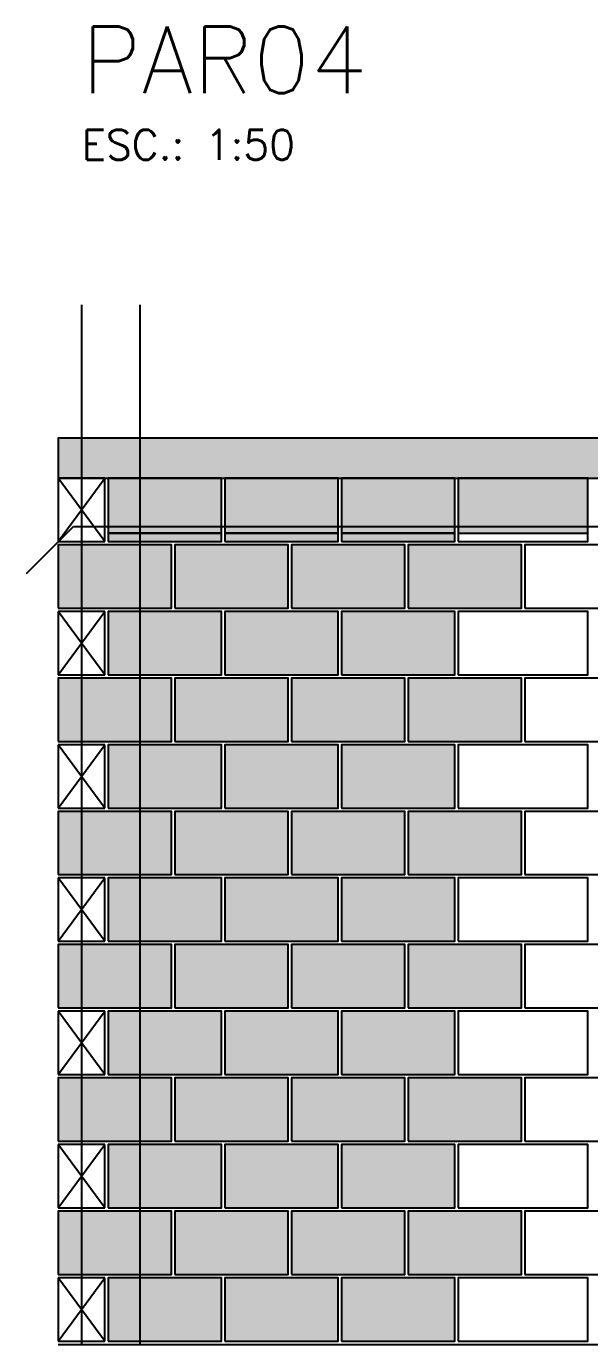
# Model space of a CAD drawing. Extents: x -1.9 to 86, y -1.6 to 61.
# Drawn here: x 55.13 to 58.51, y 28.27 to 36.18 of the extents above; entities that cross this region are included whole.
import ezdxf

# ---------------------------------------------------------------- set-up
doc = ezdxf.new("R2010")
doc.units = 0
doc.header["$MEASUREMENT"] = 0
for name, color, linetype in [('PENA_01', 1, 'CONTINUOUS'), ('PENA_02', 2, 'CONTINUOUS'), ('PENA_03', 3, 'CONTINUOUS'), ('PENA_05', 5, 'CONTINUOUS'), ('PENA_06', 6, 'CONTINUOUS'), ('PENA_09', 254, 'CONTINUOUS'), ('PENA_11', 252, 'CONTINUOUS'), ('PENA_21', 100, 'CONTINUOUS')]:
    doc.layers.add(name, color=color, linetype=linetype)
doc.styles.get("Standard").update_dxf_attribs({"font": 'ROMANS.SHX'})

msp = doc.modelspace()

# ---------------------------------------------------------------- linework, layer by layer
at = {"layer": 'PENA_01', "linetype": 'Continuous'}
for p, q in [((55.6241, 33.1403), (56.3041, 33.1403)), ((56.3241, 33.1403), (57.0041, 33.1403)), ((57.0241, 33.1403), (57.7041, 33.1403)), ((57.7241, 33.1403), (58.5041, 33.1403))]:
    msp.add_line(p, q, dxfattribs=at)
at = {"layer": 'PENA_02', "linetype": 'Continuous'}
for p, q in [((55.6041, 33.4703), (55.3241, 33.4703)), ((55.3241, 33.4703), (55.3241, 33.0903)), ((55.6041, 33.0903), (55.6041, 33.4703)), ((55.3241, 33.0903), (55.6041, 33.0903)), ((55.6041, 32.6703), (55.3241, 32.6703)), ((55.3241, 32.6703), (55.3241, 32.2903)), ((55.6041, 32.2903), (55.6041, 32.6703)), ((55.3241, 32.2903), (55.6041, 32.2903)), ((55.6041, 31.8703), (55.3241, 31.8703)), ((55.3241, 31.8703), (55.3241, 31.4903)), ((55.6041, 31.4903), (55.6041, 31.8703)), ((55.3241, 31.4903), (55.6041, 31.4903)), ((55.6041, 31.0703), (55.3241, 31.0703)), ((55.3241, 31.0703), (55.3241, 30.6903)), ((55.6041, 30.6903), (55.6041, 31.0703)), ((55.3241, 30.6903), (55.6041, 30.6903)), ((55.6041, 30.2703), (55.3241, 30.2703)), ((55.3241, 30.2703), (55.3241, 29.8903)), ((55.6041, 29.8903), (55.6041, 30.2703)), ((55.3241, 29.8903), (55.6041, 29.8903)), ((55.6041, 29.4703), (55.3241, 29.4703)), ((55.3241, 29.4703), (55.3241, 29.0903)), ((55.6041, 29.0903), (55.6041, 29.4703)), ((55.3241, 29.0903), (55.6041, 29.0903)), ((55.6041, 28.6703), (55.3241, 28.6703)), ((55.3241, 28.6703), (55.3241, 28.2903)), ((55.6041, 28.2903), (55.6041, 28.6703)), ((55.3241, 28.2903), (55.6041, 28.2903)), ((55.3241, 28.2703), (63.6041, 28.2703))]:
    msp.add_line(p, q, dxfattribs=at)
for points in [[(55.3241, 33.4703), (63.6041, 33.4703), (63.6041, 33.7103), (55.3241, 33.7103), (55.3241, 33.4703)], [(55.6241, 33.0903), (56.3041, 33.0903), (56.3041, 33.4703), (55.6241, 33.4703), (55.6241, 33.0903)], [(56.3241, 33.0903), (57.0041, 33.0903), (57.0041, 33.4703), (56.3241, 33.4703), (56.3241, 33.0903)], [(57.0241, 33.0903), (57.7041, 33.0903), (57.7041, 33.4703), (57.0241, 33.4703), (57.0241, 33.0903)], [(57.7241, 33.0903), (58.5041, 33.0903), (58.5041, 33.4703), (57.7241, 33.4703), (57.7241, 33.0903)], [(55.3241, 32.6903), (56.0041, 32.6903), (56.0041, 33.0703), (55.3241, 33.0703), (55.3241, 32.6903)], [(56.0241, 32.6903), (56.7041, 32.6903), (56.7041, 33.0703), (56.0241, 33.0703), (56.0241, 32.6903)], [(56.7241, 32.6903), (57.4041, 32.6903), (57.4041, 33.0703), (56.7241, 33.0703), (56.7241, 32.6903)], [(57.4241, 32.6903), (58.1041, 32.6903), (58.1041, 33.0703), (57.4241, 33.0703), (57.4241, 32.6903)], [(58.1241, 32.6903), (58.9041, 32.6903), (58.9041, 33.0703), (58.1241, 33.0703), (58.1241, 32.6903)], [(55.6241, 32.2903), (56.3041, 32.2903), (56.3041, 32.6703), (55.6241, 32.6703), (55.6241, 32.2903)], [(56.3241, 32.2903), (57.0041, 32.2903), (57.0041, 32.6703), (56.3241, 32.6703), (56.3241, 32.2903)], [(57.0241, 32.2903), (57.7041, 32.2903), (57.7041, 32.6703), (57.0241, 32.6703), (57.0241, 32.2903)], [(57.7241, 32.2903), (58.5041, 32.2903), (58.5041, 32.6703), (57.7241, 32.6703), (57.7241, 32.2903)], [(55.3241, 31.8903), (56.0041, 31.8903), (56.0041, 32.2703), (55.3241, 32.2703), (55.3241, 31.8903)], [(56.0241, 31.8903), (56.7041, 31.8903), (56.7041, 32.2703), (56.0241, 32.2703), (56.0241, 31.8903)], [(56.7241, 31.8903), (57.4041, 31.8903), (57.4041, 32.2703), (56.7241, 32.2703), (56.7241, 31.8903)], [(57.4241, 31.8903), (58.1041, 31.8903), (58.1041, 32.2703), (57.4241, 32.2703), (57.4241, 31.8903)], [(58.1241, 31.8903), (58.9041, 31.8903), (58.9041, 32.2703), (58.1241, 32.2703), (58.1241, 31.8903)], [(55.6241, 31.4903), (56.3041, 31.4903), (56.3041, 31.8703), (55.6241, 31.8703), (55.6241, 31.4903)], [(56.3241, 31.4903), (57.0041, 31.4903), (57.0041, 31.8703), (56.3241, 31.8703), (56.3241, 31.4903)], [(57.0241, 31.4903), (57.7041, 31.4903), (57.7041, 31.8703), (57.0241, 31.8703), (57.0241, 31.4903)], [(57.7241, 31.4903), (58.5041, 31.4903), (58.5041, 31.8703), (57.7241, 31.8703), (57.7241, 31.4903)], [(55.3241, 31.0903), (56.0041, 31.0903), (56.0041, 31.4703), (55.3241, 31.4703), (55.3241, 31.0903)], [(56.0241, 31.0903), (56.7041, 31.0903), (56.7041, 31.4703), (56.0241, 31.4703), (56.0241, 31.0903)], [(56.7241, 31.0903), (57.4041, 31.0903), (57.4041, 31.4703), (56.7241, 31.4703), (56.7241, 31.0903)], [(57.4241, 31.0903), (58.1041, 31.0903), (58.1041, 31.4703), (57.4241, 31.4703), (57.4241, 31.0903)], [(58.1241, 31.0903), (58.9041, 31.0903), (58.9041, 31.4703), (58.1241, 31.4703), (58.1241, 31.0903)], [(55.6241, 30.6903), (56.3041, 30.6903), (56.3041, 31.0703), (55.6241, 31.0703), (55.6241, 30.6903)], [(56.3241, 30.6903), (57.0041, 30.6903), (57.0041, 31.0703), (56.3241, 31.0703), (56.3241, 30.6903)], [(57.0241, 30.6903), (57.7041, 30.6903), (57.7041, 31.0703), (57.0241, 31.0703), (57.0241, 30.6903)], [(57.7241, 30.6903), (58.5041, 30.6903), (58.5041, 31.0703), (57.7241, 31.0703), (57.7241, 30.6903)], [(55.3241, 30.2903), (56.0041, 30.2903), (56.0041, 30.6703), (55.3241, 30.6703), (55.3241, 30.2903)], [(56.0241, 30.2903), (56.7041, 30.2903), (56.7041, 30.6703), (56.0241, 30.6703), (56.0241, 30.2903)], [(56.7241, 30.2903), (57.4041, 30.2903), (57.4041, 30.6703), (56.7241, 30.6703), (56.7241, 30.2903)], [(57.4241, 30.2903), (58.1041, 30.2903), (58.1041, 30.6703), (57.4241, 30.6703), (57.4241, 30.2903)], [(58.1241, 30.2903), (58.9041, 30.2903), (58.9041, 30.6703), (58.1241, 30.6703), (58.1241, 30.2903)], [(55.6241, 29.8903), (56.3041, 29.8903), (56.3041, 30.2703), (55.6241, 30.2703), (55.6241, 29.8903)], [(56.3241, 29.8903), (57.0041, 29.8903), (57.0041, 30.2703), (56.3241, 30.2703), (56.3241, 29.8903)], [(57.0241, 29.8903), (57.7041, 29.8903), (57.7041, 30.2703), (57.0241, 30.2703), (57.0241, 29.8903)], [(57.7241, 29.8903), (58.5041, 29.8903), (58.5041, 30.2703), (57.7241, 30.2703), (57.7241, 29.8903)], [(55.3241, 29.4903), (56.0041, 29.4903), (56.0041, 29.8703), (55.3241, 29.8703), (55.3241, 29.4903)], [(56.0241, 29.4903), (56.7041, 29.4903), (56.7041, 29.8703), (56.0241, 29.8703), (56.0241, 29.4903)], [(56.7241, 29.4903), (57.4041, 29.4903), (57.4041, 29.8703), (56.7241, 29.8703), (56.7241, 29.4903)], [(57.4241, 29.4903), (58.1041, 29.4903), (58.1041, 29.8703), (57.4241, 29.8703), (57.4241, 29.4903)], [(58.1241, 29.4903), (58.9041, 29.4903), (58.9041, 29.8703), (58.1241, 29.8703), (58.1241, 29.4903)], [(55.6241, 29.0903), (56.3041, 29.0903), (56.3041, 29.4703), (55.6241, 29.4703), (55.6241, 29.0903)], [(56.3241, 29.0903), (57.0041, 29.0903), (57.0041, 29.4703), (56.3241, 29.4703), (56.3241, 29.0903)], [(57.0241, 29.0903), (57.7041, 29.0903), (57.7041, 29.4703), (57.0241, 29.4703), (57.0241, 29.0903)], [(57.7241, 29.0903), (58.5041, 29.0903), (58.5041, 29.4703), (57.7241, 29.4703), (57.7241, 29.0903)], [(55.3241, 28.6903), (56.0041, 28.6903), (56.0041, 29.0703), (55.3241, 29.0703), (55.3241, 28.6903)], [(56.0241, 28.6903), (56.7041, 28.6903), (56.7041, 29.0703), (56.0241, 29.0703), (56.0241, 28.6903)], [(56.7241, 28.6903), (57.4041, 28.6903), (57.4041, 29.0703), (56.7241, 29.0703), (56.7241, 28.6903)], [(57.4241, 28.6903), (58.1041, 28.6903), (58.1041, 29.0703), (57.4241, 29.0703), (57.4241, 28.6903)], [(58.1241, 28.6903), (58.9041, 28.6903), (58.9041, 29.0703), (58.1241, 29.0703), (58.1241, 28.6903)], [(55.6241, 28.2903), (56.3041, 28.2903), (56.3041, 28.6703), (55.6241, 28.6703), (55.6241, 28.2903)], [(56.3241, 28.2903), (57.0041, 28.2903), (57.0041, 28.6703), (56.3241, 28.6703), (56.3241, 28.2903)], [(57.0241, 28.2903), (57.7041, 28.2903), (57.7041, 28.6703), (57.0241, 28.6703), (57.0241, 28.2903)], [(57.7241, 28.2903), (58.5041, 28.2903), (58.5041, 28.6703), (57.7241, 28.6703), (57.7241, 28.2903)]]:
    msp.add_lwpolyline(points, dxfattribs=at)
at = {"layer": 'PENA_03', "linetype": 'Continuous'}
for p, q in [((55.3241, 33.0903), (55.6041, 33.4703)), ((55.6041, 33.0903), (55.3241, 33.4703)), ((55.3241, 32.2903), (55.6041, 32.6703)), ((55.6041, 32.2903), (55.3241, 32.6703)), ((55.3241, 31.4903), (55.6041, 31.8703)), ((55.6041, 31.4903), (55.3241, 31.8703)), ((55.3241, 30.6903), (55.6041, 31.0703)), ((55.6041, 30.6903), (55.3241, 31.0703)), ((55.3241, 29.8903), (55.6041, 30.2703)), ((55.6041, 29.8903), (55.3241, 30.2703)), ((55.3241, 29.0903), (55.6041, 29.4703)), ((55.6041, 29.0903), (55.3241, 29.4703)), ((55.3241, 28.2903), (55.6041, 28.6703)), ((55.6041, 28.2903), (55.3241, 28.6703))]:
    msp.add_line(p, q, dxfattribs=at)
at = {"layer": 'PENA_05', "linetype": 'Continuous'}
for p, q in [((55.1328, 32.8975), (55.4157, 33.1803)), ((55.4157, 33.1803), (63.4957, 33.1803))]:
    msp.add_line(p, q, dxfattribs=at)
for points in [[(55.4641, 34.5103), (55.4641, 28.2703)], [(55.8141, 34.5103), (55.8141, 28.2703)]]:
    msp.add_lwpolyline(points, dxfattribs=at)
at = {"layer": 'PENA_09', "linetype": 'Continuous'}
for points in [[(55.6241, 33.1403), (56.3041, 33.1403), (56.3041, 33.4703), (55.6241, 33.4703), (55.6241, 33.1403)], [(56.3241, 33.1403), (57.0041, 33.1403), (57.0041, 33.4703), (56.3241, 33.4703), (56.3241, 33.1403)], [(57.0241, 33.1403), (57.7041, 33.1403), (57.7041, 33.4703), (57.0241, 33.4703), (57.0241, 33.1403)], [(57.7241, 33.1403), (58.5041, 33.1403), (58.5041, 33.4703), (57.7241, 33.4703), (57.7241, 33.1403)]]:
    msp.add_lwpolyline(points, dxfattribs=at)
for points in [[(55.6241, 33.1403), (56.3041, 33.1403), (56.3041, 33.4703)], [(55.6241, 33.1403), (56.3041, 33.4703), (55.6241, 33.4703)], [(55.6241, 33.1403), (55.6241, 33.4703), (55.6241, 33.1403)], [(56.3241, 33.1403), (57.0041, 33.1403), (57.0041, 33.4703)], [(56.3241, 33.1403), (57.0041, 33.4703), (56.3241, 33.4703)], [(56.3241, 33.1403), (56.3241, 33.4703), (56.3241, 33.1403)], [(57.0241, 33.1403), (57.7041, 33.1403), (57.7041, 33.4703)], [(57.0241, 33.1403), (57.7041, 33.4703), (57.0241, 33.4703)], [(57.0241, 33.1403), (57.0241, 33.4703), (57.0241, 33.1403)], [(57.7241, 33.1403), (58.5041, 33.1403), (58.5041, 33.4703)], [(57.7241, 33.1403), (58.5041, 33.4703), (57.7241, 33.4703)], [(57.7241, 33.1403), (57.7241, 33.4703), (57.7241, 33.1403)]]:
    msp.add_solid(points, dxfattribs=at)
at = {"layer": 'PENA_11', "linetype": 'Continuous'}
for points in [[(55.3241, 33.4703), (63.6041, 33.4703), (63.6041, 33.7103)], [(55.3241, 33.4703), (63.6041, 33.7103), (55.3241, 33.7103)], [(55.3241, 33.4703), (55.3241, 33.7103), (55.3241, 33.4703)]]:
    msp.add_solid(points, dxfattribs=at)
at = {"layer": 'PENA_21', "linetype": 'Continuous'}
for points in [[(55.3241, 32.6903), (56.0041, 32.6903), (56.0041, 33.0703), (55.3241, 33.0703), (55.3241, 32.6903)], [(55.6241, 33.0903), (56.3041, 33.0903), (56.3041, 33.1403), (55.6241, 33.1403), (55.6241, 33.0903)], [(56.0241, 32.6903), (56.7041, 32.6903), (56.7041, 33.0703), (56.0241, 33.0703), (56.0241, 32.6903)], [(56.3241, 33.0903), (57.0041, 33.0903), (57.0041, 33.1403), (56.3241, 33.1403), (56.3241, 33.0903)], [(56.7241, 32.6903), (57.4041, 32.6903), (57.4041, 33.0703), (56.7241, 33.0703), (56.7241, 32.6903)], [(57.0241, 33.0903), (57.7041, 33.0903), (57.7041, 33.1403), (57.0241, 33.1403), (57.0241, 33.0903)], [(57.4241, 32.6903), (58.1041, 32.6903), (58.1041, 33.0703), (57.4241, 33.0703), (57.4241, 32.6903)], [(55.6241, 32.2903), (56.3041, 32.2903), (56.3041, 32.6703), (55.6241, 32.6703), (55.6241, 32.2903)], [(56.3241, 32.2903), (57.0041, 32.2903), (57.0041, 32.6703), (56.3241, 32.6703), (56.3241, 32.2903)], [(57.0241, 32.2903), (57.7041, 32.2903), (57.7041, 32.6703), (57.0241, 32.6703), (57.0241, 32.2903)], [(55.3241, 31.8903), (56.0041, 31.8903), (56.0041, 32.2703), (55.3241, 32.2703), (55.3241, 31.8903)], [(56.0241, 31.8903), (56.7041, 31.8903), (56.7041, 32.2703), (56.0241, 32.2703), (56.0241, 31.8903)], [(56.7241, 31.8903), (57.4041, 31.8903), (57.4041, 32.2703), (56.7241, 32.2703), (56.7241, 31.8903)], [(57.4241, 31.8903), (58.1041, 31.8903), (58.1041, 32.2703), (57.4241, 32.2703), (57.4241, 31.8903)], [(55.6241, 31.4903), (56.3041, 31.4903), (56.3041, 31.8703), (55.6241, 31.8703), (55.6241, 31.4903)], [(56.3241, 31.4903), (57.0041, 31.4903), (57.0041, 31.8703), (56.3241, 31.8703), (56.3241, 31.4903)], [(57.0241, 31.4903), (57.7041, 31.4903), (57.7041, 31.8703), (57.0241, 31.8703), (57.0241, 31.4903)], [(55.3241, 31.0903), (56.0041, 31.0903), (56.0041, 31.4703), (55.3241, 31.4703), (55.3241, 31.0903)], [(56.0241, 31.0903), (56.7041, 31.0903), (56.7041, 31.4703), (56.0241, 31.4703), (56.0241, 31.0903)], [(56.7241, 31.0903), (57.4041, 31.0903), (57.4041, 31.4703), (56.7241, 31.4703), (56.7241, 31.0903)], [(57.4241, 31.0903), (58.1041, 31.0903), (58.1041, 31.4703), (57.4241, 31.4703), (57.4241, 31.0903)], [(55.6241, 30.6903), (56.3041, 30.6903), (56.3041, 31.0703), (55.6241, 31.0703), (55.6241, 30.6903)], [(56.3241, 30.6903), (57.0041, 30.6903), (57.0041, 31.0703), (56.3241, 31.0703), (56.3241, 30.6903)], [(57.0241, 30.6903), (57.7041, 30.6903), (57.7041, 31.0703), (57.0241, 31.0703), (57.0241, 30.6903)], [(55.3241, 30.2903), (56.0041, 30.2903), (56.0041, 30.6703), (55.3241, 30.6703), (55.3241, 30.2903)], [(56.0241, 30.2903), (56.7041, 30.2903), (56.7041, 30.6703), (56.0241, 30.6703), (56.0241, 30.2903)], [(56.7241, 30.2903), (57.4041, 30.2903), (57.4041, 30.6703), (56.7241, 30.6703), (56.7241, 30.2903)], [(57.4241, 30.2903), (58.1041, 30.2903), (58.1041, 30.6703), (57.4241, 30.6703), (57.4241, 30.2903)], [(55.6241, 29.8903), (56.3041, 29.8903), (56.3041, 30.2703), (55.6241, 30.2703), (55.6241, 29.8903)], [(56.3241, 29.8903), (57.0041, 29.8903), (57.0041, 30.2703), (56.3241, 30.2703), (56.3241, 29.8903)], [(57.0241, 29.8903), (57.7041, 29.8903), (57.7041, 30.2703), (57.0241, 30.2703), (57.0241, 29.8903)], [(55.3241, 29.4903), (56.0041, 29.4903), (56.0041, 29.8703), (55.3241, 29.8703), (55.3241, 29.4903)], [(56.0241, 29.4903), (56.7041, 29.4903), (56.7041, 29.8703), (56.0241, 29.8703), (56.0241, 29.4903)], [(56.7241, 29.4903), (57.4041, 29.4903), (57.4041, 29.8703), (56.7241, 29.8703), (56.7241, 29.4903)], [(57.4241, 29.4903), (58.1041, 29.4903), (58.1041, 29.8703), (57.4241, 29.8703), (57.4241, 29.4903)], [(55.6241, 29.0903), (56.3041, 29.0903), (56.3041, 29.4703), (55.6241, 29.4703), (55.6241, 29.0903)], [(56.3241, 29.0903), (57.0041, 29.0903), (57.0041, 29.4703), (56.3241, 29.4703), (56.3241, 29.0903)], [(57.0241, 29.0903), (57.7041, 29.0903), (57.7041, 29.4703), (57.0241, 29.4703), (57.0241, 29.0903)], [(55.3241, 28.6903), (56.0041, 28.6903), (56.0041, 29.0703), (55.3241, 29.0703), (55.3241, 28.6903)], [(56.0241, 28.6903), (56.7041, 28.6903), (56.7041, 29.0703), (56.0241, 29.0703), (56.0241, 28.6903)], [(56.7241, 28.6903), (57.4041, 28.6903), (57.4041, 29.0703), (56.7241, 29.0703), (56.7241, 28.6903)], [(57.4241, 28.6903), (58.1041, 28.6903), (58.1041, 29.0703), (57.4241, 29.0703), (57.4241, 28.6903)], [(55.6241, 28.2903), (56.3041, 28.2903), (56.3041, 28.6703), (55.6241, 28.6703), (55.6241, 28.2903)], [(56.3241, 28.2903), (57.0041, 28.2903), (57.0041, 28.6703), (56.3241, 28.6703), (56.3241, 28.2903)], [(57.0241, 28.2903), (57.7041, 28.2903), (57.7041, 28.6703), (57.0241, 28.6703), (57.0241, 28.2903)]]:
    msp.add_lwpolyline(points, dxfattribs=at)
for points in [[(55.3241, 32.6903), (56.0041, 32.6903), (56.0041, 33.0703)], [(55.3241, 32.6903), (56.0041, 33.0703), (55.3241, 33.0703)], [(55.3241, 32.6903), (55.3241, 33.0703), (55.3241, 32.6903)], [(55.6241, 33.0903), (56.3041, 33.0903), (56.3041, 33.1403)], [(55.6241, 33.0903), (56.3041, 33.1403), (55.6241, 33.1403)], [(55.6241, 33.0903), (55.6241, 33.1403), (55.6241, 33.0903)], [(56.0241, 32.6903), (56.7041, 32.6903), (56.7041, 33.0703)], [(56.0241, 32.6903), (56.7041, 33.0703), (56.0241, 33.0703)], [(56.0241, 32.6903), (56.0241, 33.0703), (56.0241, 32.6903)], [(56.3241, 33.0903), (57.0041, 33.0903), (57.0041, 33.1403)], [(56.3241, 33.0903), (57.0041, 33.1403), (56.3241, 33.1403)], [(56.3241, 33.0903), (56.3241, 33.1403), (56.3241, 33.0903)], [(56.7241, 32.6903), (57.4041, 32.6903), (57.4041, 33.0703)], [(56.7241, 32.6903), (57.4041, 33.0703), (56.7241, 33.0703)], [(56.7241, 32.6903), (56.7241, 33.0703), (56.7241, 32.6903)], [(57.0241, 33.0903), (57.7041, 33.0903), (57.7041, 33.1403)], [(57.0241, 33.0903), (57.7041, 33.1403), (57.0241, 33.1403)], [(57.0241, 33.0903), (57.0241, 33.1403), (57.0241, 33.0903)], [(57.4241, 32.6903), (58.1041, 32.6903), (58.1041, 33.0703)], [(57.4241, 32.6903), (58.1041, 33.0703), (57.4241, 33.0703)], [(57.4241, 32.6903), (57.4241, 33.0703), (57.4241, 32.6903)], [(55.6241, 32.2903), (56.3041, 32.2903), (56.3041, 32.6703)], [(55.6241, 32.2903), (56.3041, 32.6703), (55.6241, 32.6703)], [(55.6241, 32.2903), (55.6241, 32.6703), (55.6241, 32.2903)], [(56.3241, 32.2903), (57.0041, 32.2903), (57.0041, 32.6703)], [(56.3241, 32.2903), (57.0041, 32.6703), (56.3241, 32.6703)], [(56.3241, 32.2903), (56.3241, 32.6703), (56.3241, 32.2903)], [(57.0241, 32.2903), (57.7041, 32.2903), (57.7041, 32.6703)], [(57.0241, 32.2903), (57.7041, 32.6703), (57.0241, 32.6703)], [(57.0241, 32.2903), (57.0241, 32.6703), (57.0241, 32.2903)], [(55.3241, 31.8903), (56.0041, 31.8903), (56.0041, 32.2703)], [(55.3241, 31.8903), (56.0041, 32.2703), (55.3241, 32.2703)], [(55.3241, 31.8903), (55.3241, 32.2703), (55.3241, 31.8903)], [(56.0241, 31.8903), (56.7041, 31.8903), (56.7041, 32.2703)], [(56.0241, 31.8903), (56.7041, 32.2703), (56.0241, 32.2703)], [(56.0241, 31.8903), (56.0241, 32.2703), (56.0241, 31.8903)], [(56.7241, 31.8903), (57.4041, 31.8903), (57.4041, 32.2703)], [(56.7241, 31.8903), (57.4041, 32.2703), (56.7241, 32.2703)], [(56.7241, 31.8903), (56.7241, 32.2703), (56.7241, 31.8903)], [(57.4241, 31.8903), (58.1041, 31.8903), (58.1041, 32.2703)], [(57.4241, 31.8903), (58.1041, 32.2703), (57.4241, 32.2703)], [(57.4241, 31.8903), (57.4241, 32.2703), (57.4241, 31.8903)], [(55.6241, 31.4903), (56.3041, 31.4903), (56.3041, 31.8703)], [(55.6241, 31.4903), (56.3041, 31.8703), (55.6241, 31.8703)], [(55.6241, 31.4903), (55.6241, 31.8703), (55.6241, 31.4903)], [(56.3241, 31.4903), (57.0041, 31.4903), (57.0041, 31.8703)], [(56.3241, 31.4903), (57.0041, 31.8703), (56.3241, 31.8703)], [(56.3241, 31.4903), (56.3241, 31.8703), (56.3241, 31.4903)], [(57.0241, 31.4903), (57.7041, 31.4903), (57.7041, 31.8703)], [(57.0241, 31.4903), (57.7041, 31.8703), (57.0241, 31.8703)], [(57.0241, 31.4903), (57.0241, 31.8703), (57.0241, 31.4903)], [(55.3241, 31.0903), (56.0041, 31.0903), (56.0041, 31.4703)], [(55.3241, 31.0903), (56.0041, 31.4703), (55.3241, 31.4703)], [(55.3241, 31.0903), (55.3241, 31.4703), (55.3241, 31.0903)], [(56.0241, 31.0903), (56.7041, 31.0903), (56.7041, 31.4703)], [(56.0241, 31.0903), (56.7041, 31.4703), (56.0241, 31.4703)], [(56.0241, 31.0903), (56.0241, 31.4703), (56.0241, 31.0903)], [(56.7241, 31.0903), (57.4041, 31.0903), (57.4041, 31.4703)], [(56.7241, 31.0903), (57.4041, 31.4703), (56.7241, 31.4703)], [(56.7241, 31.0903), (56.7241, 31.4703), (56.7241, 31.0903)], [(57.4241, 31.0903), (58.1041, 31.0903), (58.1041, 31.4703)], [(57.4241, 31.0903), (58.1041, 31.4703), (57.4241, 31.4703)], [(57.4241, 31.0903), (57.4241, 31.4703), (57.4241, 31.0903)], [(55.6241, 30.6903), (56.3041, 30.6903), (56.3041, 31.0703)], [(55.6241, 30.6903), (56.3041, 31.0703), (55.6241, 31.0703)], [(55.6241, 30.6903), (55.6241, 31.0703), (55.6241, 30.6903)], [(56.3241, 30.6903), (57.0041, 30.6903), (57.0041, 31.0703)], [(56.3241, 30.6903), (57.0041, 31.0703), (56.3241, 31.0703)], [(56.3241, 30.6903), (56.3241, 31.0703), (56.3241, 30.6903)], [(57.0241, 30.6903), (57.7041, 30.6903), (57.7041, 31.0703)], [(57.0241, 30.6903), (57.7041, 31.0703), (57.0241, 31.0703)], [(57.0241, 30.6903), (57.0241, 31.0703), (57.0241, 30.6903)], [(55.3241, 30.2903), (56.0041, 30.2903), (56.0041, 30.6703)], [(55.3241, 30.2903), (56.0041, 30.6703), (55.3241, 30.6703)], [(55.3241, 30.2903), (55.3241, 30.6703), (55.3241, 30.2903)], [(56.0241, 30.2903), (56.7041, 30.2903), (56.7041, 30.6703)], [(56.0241, 30.2903), (56.7041, 30.6703), (56.0241, 30.6703)], [(56.0241, 30.2903), (56.0241, 30.6703), (56.0241, 30.2903)], [(56.7241, 30.2903), (57.4041, 30.2903), (57.4041, 30.6703)], [(56.7241, 30.2903), (57.4041, 30.6703), (56.7241, 30.6703)], [(56.7241, 30.2903), (56.7241, 30.6703), (56.7241, 30.2903)], [(57.4241, 30.2903), (58.1041, 30.2903), (58.1041, 30.6703)], [(57.4241, 30.2903), (58.1041, 30.6703), (57.4241, 30.6703)], [(57.4241, 30.2903), (57.4241, 30.6703), (57.4241, 30.2903)], [(55.6241, 29.8903), (56.3041, 29.8903), (56.3041, 30.2703)], [(55.6241, 29.8903), (56.3041, 30.2703), (55.6241, 30.2703)], [(55.6241, 29.8903), (55.6241, 30.2703), (55.6241, 29.8903)], [(56.3241, 29.8903), (57.0041, 29.8903), (57.0041, 30.2703)], [(56.3241, 29.8903), (57.0041, 30.2703), (56.3241, 30.2703)], [(56.3241, 29.8903), (56.3241, 30.2703), (56.3241, 29.8903)], [(57.0241, 29.8903), (57.7041, 29.8903), (57.7041, 30.2703)], [(57.0241, 29.8903), (57.7041, 30.2703), (57.0241, 30.2703)], [(57.0241, 29.8903), (57.0241, 30.2703), (57.0241, 29.8903)], [(55.3241, 29.4903), (56.0041, 29.4903), (56.0041, 29.8703)], [(55.3241, 29.4903), (56.0041, 29.8703), (55.3241, 29.8703)], [(55.3241, 29.4903), (55.3241, 29.8703), (55.3241, 29.4903)], [(56.0241, 29.4903), (56.7041, 29.4903), (56.7041, 29.8703)], [(56.0241, 29.4903), (56.7041, 29.8703), (56.0241, 29.8703)], [(56.0241, 29.4903), (56.0241, 29.8703), (56.0241, 29.4903)], [(56.7241, 29.4903), (57.4041, 29.4903), (57.4041, 29.8703)], [(56.7241, 29.4903), (57.4041, 29.8703), (56.7241, 29.8703)], [(56.7241, 29.4903), (56.7241, 29.8703), (56.7241, 29.4903)], [(57.4241, 29.4903), (58.1041, 29.4903), (58.1041, 29.8703)], [(57.4241, 29.4903), (58.1041, 29.8703), (57.4241, 29.8703)], [(57.4241, 29.4903), (57.4241, 29.8703), (57.4241, 29.4903)], [(55.6241, 29.0903), (56.3041, 29.0903), (56.3041, 29.4703)], [(55.6241, 29.0903), (56.3041, 29.4703), (55.6241, 29.4703)], [(55.6241, 29.0903), (55.6241, 29.4703), (55.6241, 29.0903)], [(56.3241, 29.0903), (57.0041, 29.0903), (57.0041, 29.4703)], [(56.3241, 29.0903), (57.0041, 29.4703), (56.3241, 29.4703)], [(56.3241, 29.0903), (56.3241, 29.4703), (56.3241, 29.0903)], [(57.0241, 29.0903), (57.7041, 29.0903), (57.7041, 29.4703)], [(57.0241, 29.0903), (57.7041, 29.4703), (57.0241, 29.4703)], [(57.0241, 29.0903), (57.0241, 29.4703), (57.0241, 29.0903)], [(55.3241, 28.6903), (56.0041, 28.6903), (56.0041, 29.0703)], [(55.3241, 28.6903), (56.0041, 29.0703), (55.3241, 29.0703)], [(55.3241, 28.6903), (55.3241, 29.0703), (55.3241, 28.6903)], [(56.0241, 28.6903), (56.7041, 28.6903), (56.7041, 29.0703)], [(56.0241, 28.6903), (56.7041, 29.0703), (56.0241, 29.0703)], [(56.0241, 28.6903), (56.0241, 29.0703), (56.0241, 28.6903)], [(56.7241, 28.6903), (57.4041, 28.6903), (57.4041, 29.0703)], [(56.7241, 28.6903), (57.4041, 29.0703), (56.7241, 29.0703)], [(56.7241, 28.6903), (56.7241, 29.0703), (56.7241, 28.6903)], [(57.4241, 28.6903), (58.1041, 28.6903), (58.1041, 29.0703)], [(57.4241, 28.6903), (58.1041, 29.0703), (57.4241, 29.0703)], [(57.4241, 28.6903), (57.4241, 29.0703), (57.4241, 28.6903)], [(55.6241, 28.2903), (56.3041, 28.2903), (56.3041, 28.6703)], [(55.6241, 28.2903), (56.3041, 28.6703), (55.6241, 28.6703)], [(55.6241, 28.2903), (55.6241, 28.6703), (55.6241, 28.2903)], [(56.3241, 28.2903), (57.0041, 28.2903), (57.0041, 28.6703)], [(56.3241, 28.2903), (57.0041, 28.6703), (56.3241, 28.6703)], [(56.3241, 28.2903), (56.3241, 28.6703), (56.3241, 28.2903)], [(57.0241, 28.2903), (57.7041, 28.2903), (57.7041, 28.6703)], [(57.0241, 28.2903), (57.7041, 28.6703), (57.0241, 28.6703)], [(57.0241, 28.2903), (57.0241, 28.6703), (57.0241, 28.2903)]]:
    msp.add_solid(points, dxfattribs=at)

# ---------------------------------------------------------------- texts
at = {"layer": 'PENA_03', "linetype": 'Continuous'}
msp.add_text('ESC.: 1:50', height=0.18, dxfattribs=at).set_placement((55.4641, 35.3803))
at = {"layer": 'PENA_06', "linetype": 'Continuous'}
msp.add_text('PAR04', height=0.4, dxfattribs=at).set_placement((55.4641, 35.7803))

doc.saveas('drawing.dxf')
